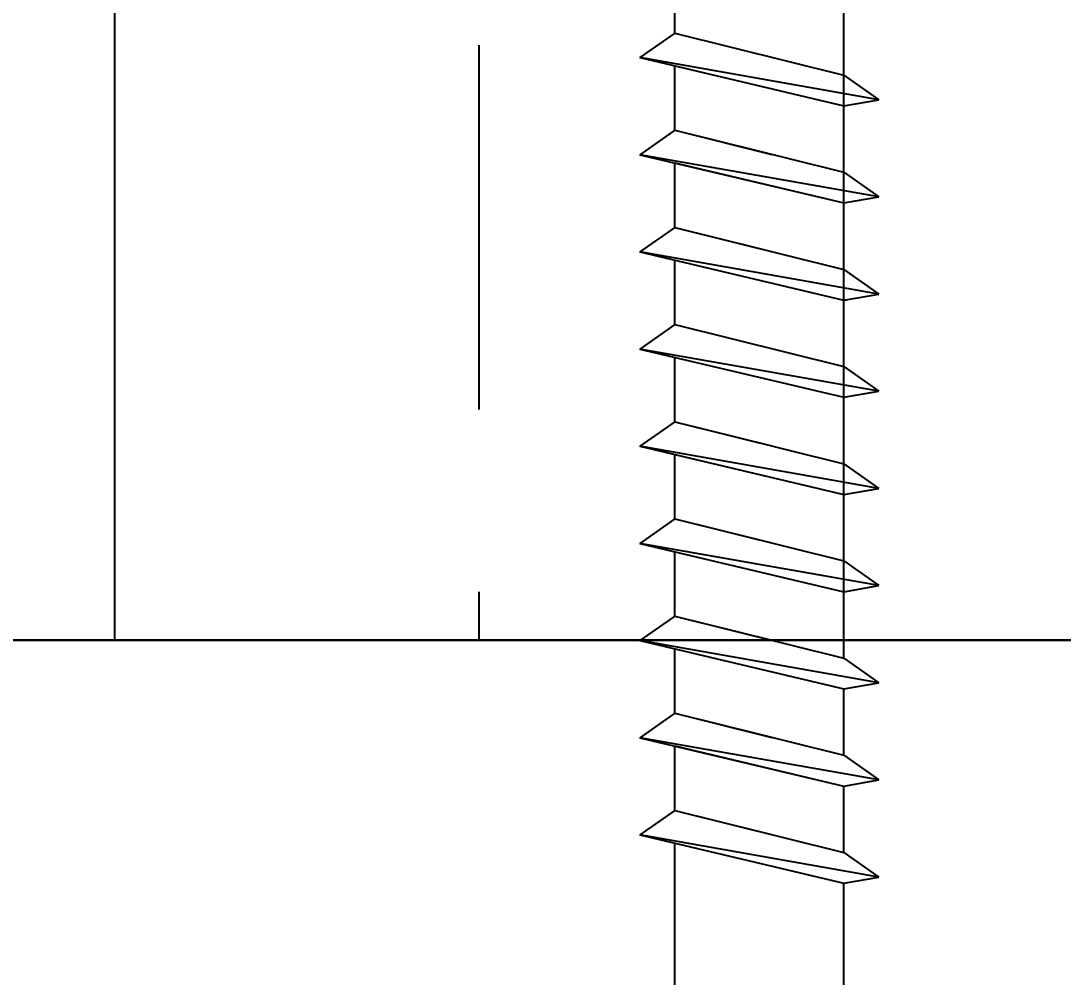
# Model space of a CAD drawing. Header units: inches. Extents: x -2661 to 42767, y -1222 to 9099.
# Drawn here: x -1103.346 to -1102.274, y 2822.479 to 2823.463 of the extents above; entities that cross this region are included whole.
import ezdxf
from ezdxf import colors
from ezdxf.entities.mleader import LeaderData, LeaderLine
from ezdxf.math import Vec2, Vec3

# ---------------------------------------------------------------- set-up
doc = ezdxf.new("R2010")
doc.units = ezdxf.units.IN
doc.header["$LTSCALE"] = 12
doc.header["$MEASUREMENT"] = 0
doc.layers.get('0').update_dxf_attribs({"linetype": 'CONTINUOUS'})
for name, color, linetype in [('S-ANNO-NOTE', 4, 'CONTINUOUS'), ('S-FASTENERS', 2, 'CONTINUOUS'), ('S-SIMPSON', 2, 'CONTINUOUS'), ('S-WOOD', 3, 'CONTINUOUS')]:
    doc.layers.add(name, color=color, linetype=linetype)
doc.styles.add('Arial', font='arial.ttf', dxfattribs={"width": 0.85})

# ---------------------------------------------------------------- blocks, each defined once
blk = doc.blocks.new('*U1284')
blk.add_lwpolyline([(1.5, -5.5), (0, -5.5), (0, 0), (1.5, 0)], close=True)
blk = doc.blocks.new('*U1147')
at = {"layer": 'S-WOOD'}
h = blk.add_hatch(dxfattribs=at)
h.set_pattern_fill('ANSI33', color=1, scale=3, angle=45, style=0)
h.set_pattern_definition([(90, (3.75, -8.375), (-0.75, 1e-16), []), (90, (4.125, -8), (-0.75, 1e-16), [0.375, -0.1875])])
h.paths.add_polyline_path([(5.25, -11.875), (0, -11.875), (0, 0), (5.25, 0)])
blk.add_lwpolyline([(5.25, -11.875), (0, -11.875), (0, 0), (5.25, 0)], close=True)
at = {"color": 4}
blk.add_lwpolyline([(0, 0), (5.25, 0), (5.25, -11.875), (0, -11.875)], close=True, dxfattribs=at)
blk = doc.blocks.new('SDS.25X6-f')
at = {"layer": 'S-SIMPSON'}
for p, q in [((-0.087, -0.536), (-0.087, -2.7912)), ((0.087, -0.5316), (0.087, -2.75)), ((0.087, -0.5316), (0.087, -2.75)), ((-0.087, -0.5749), (-0.087, -2.7912)), ((0.087, -2.6816), (0.087, -2.75)), ((0.087, -2.6816), (0.087, -2.75)), ((0.087, -2.6816), (0.087, -2.75)), ((0.087, -2.6816), (0.087, -2.75)), ((0.087, -2.6816), (0.087, -2.75)), ((0.087, -2.6816), (0.087, -2.75)), ((-0.087, -2.7249), (-0.087, -2.7912)), ((-0.087, -2.7249), (-0.087, -2.7912)), ((-0.087, -2.7249), (-0.087, -2.7912)), ((-0.087, -2.7249), (-0.087, -2.7912)), ((-0.087, -2.7249), (-0.087, -2.7912)), ((-0.087, -2.7249), (-0.087, -2.7912)), ((-0.087, -2.7249), (-0.087, -2.7912)), ((-0.087, -2.7249), (-0.087, -2.7912))]:
    blk.add_line(p, q, dxfattribs=at)
at = {"layer": 'S-SIMPSON', "color": 1}
for p, q in [((-0.123, -2.7997), (0.087, -2.75)), ((-0.123, -2.7997), (0.087, -2.75)), ((-0.123, -2.7997), (0.087, -2.75)), ((-0.123, -2.7997), (0.087, -2.75)), ((0.087, -2.75), (0.123, -2.7563)), ((0.087, -2.75), (0.123, -2.7563)), ((0.087, -2.75), (0.123, -2.7563)), ((0.087, -2.75), (0.123, -2.7563)), ((0.123, -2.7563), (-0.123, -2.7997)), ((0.123, -2.7563), (-0.123, -2.7997)), ((0.123, -2.7563), (-0.123, -2.7997)), ((0.123, -2.7563), (-0.123, -2.7997)), ((0.087, -2.7816), (0.123, -2.7563)), ((0.087, -2.7816), (0.123, -2.7563)), ((0.087, -2.7816), (0.123, -2.7563)), ((0.087, -2.7816), (0.123, -2.7563)), ((-0.087, -2.8249), (0.087, -2.7816)), ((-0.087, -2.8249), (0.087, -2.7816)), ((-0.087, -2.8249), (0.087, -2.7816)), ((-0.087, -2.8249), (0.087, -2.7816)), ((0.087, -2.7816), (0.087, -2.85)), ((0.087, -2.7816), (0.087, -2.85)), ((0.087, -2.7816), (0.087, -2.85)), ((0.087, -2.7816), (0.087, -2.85)), ((0.087, -2.7816), (0.087, -2.85)), ((0.087, -2.7816), (0.087, -2.85)), ((0.087, -2.7816), (0.087, -2.85)), ((0.087, -2.7816), (0.087, -2.85)), ((0.087, -2.7816), (0.087, -2.85)), ((0.087, -2.7816), (0.087, -2.85)), ((0.087, -2.7816), (0.087, -2.85)), ((0.087, -2.7816), (0.087, -2.85)), ((0.087, -2.7816), (0.087, -2.85)), ((0.087, -2.7816), (0.087, -2.85)), ((-0.087, -2.8249), (-0.123, -2.7997)), ((-0.087, -2.8249), (-0.123, -2.7997)), ((-0.087, -2.8249), (-0.123, -2.7997)), ((-0.087, -2.8249), (-0.123, -2.7997)), ((-0.087, -2.8249), (-0.123, -2.7997)), ((-0.087, -2.8249), (0, -2.8032)), ((-0.087, -2.8249), (-0.087, -2.8912)), ((-0.087, -2.8249), (-0.087, -2.8912)), ((-0.087, -2.8249), (-0.087, -2.8912)), ((-0.087, -2.8249), (-0.087, -2.8912)), ((-0.087, -2.8249), (-0.087, -2.8912)), ((-0.087, -2.8249), (-0.087, -2.8912)), ((-0.087, -2.8249), (-0.087, -2.8912)), ((-0.087, -2.8249), (-0.087, -2.8912)), ((-0.087, -2.8249), (-0.087, -2.8912)), ((-0.087, -2.8249), (-0.087, -2.8912)), ((-0.087, -2.8249), (-0.087, -2.8912)), ((-0.087, -2.8249), (-0.087, -2.8912)), ((-0.087, -2.8249), (-0.087, -2.8912)), ((-0.087, -2.8249), (-0.087, -2.8912)), ((-0.087, -2.8249), (-0.087, -2.8912)), ((-0.087, -2.8249), (-0.087, -2.8912)), ((-0.123, -2.8997), (0.087, -2.85)), ((-0.123, -2.8997), (0.087, -2.85)), ((-0.123, -2.8997), (0.087, -2.85)), ((-0.123, -2.8997), (0.087, -2.85)), ((-0.123, -2.8997), (0.087, -2.85)), ((-0.123, -2.8997), (0.087, -2.85)), ((-0.123, -2.8997), (0.087, -2.85)), ((-0.123, -2.8997), (0.087, -2.85)), ((-0.087, -2.8912), (0.087, -2.85)), ((0.087, -2.85), (0.123, -2.8563)), ((0.087, -2.85), (0.123, -2.8563)), ((0.087, -2.85), (0.123, -2.8563)), ((0.087, -2.85), (0.123, -2.8563)), ((0.087, -2.85), (0.123, -2.8563)), ((0.087, -2.85), (0.123, -2.8563)), ((0.087, -2.85), (0.123, -2.8563)), ((0.087, -2.85), (0.123, -2.8563)), ((0.087, -2.85), (0.123, -2.8563)), ((0.123, -2.8563), (-0.123, -2.8997)), ((0.123, -2.8563), (-0.123, -2.8997)), ((0.123, -2.8563), (-0.123, -2.8997)), ((0.123, -2.8563), (-0.123, -2.8997)), ((0.123, -2.8563), (-0.123, -2.8997)), ((0.123, -2.8563), (-0.123, -2.8997)), ((0.123, -2.8563), (-0.123, -2.8997)), ((0.123, -2.8563), (-0.123, -2.8997)), ((0.123, -2.8563), (-0.123, -2.8997)), ((0.087, -2.8816), (0.123, -2.8563)), ((0.087, -2.8816), (0.123, -2.8563)), ((0.087, -2.8816), (0.123, -2.8563)), ((0.087, -2.8816), (0.123, -2.8563)), ((0.087, -2.8816), (0.123, -2.8563)), ((0.087, -2.8816), (0.123, -2.8563)), ((0.087, -2.8816), (0.123, -2.8563)), ((0.087, -2.8816), (0.123, -2.8563)), ((0.087, -2.8816), (0.123, -2.8563)), ((-0.087, -2.9249), (0.087, -2.8816)), ((-0.087, -2.9249), (0.087, -2.8816)), ((-0.087, -2.9249), (0.087, -2.8816)), ((-0.087, -2.9249), (0.087, -2.8816)), ((-0.087, -2.9249), (0.087, -2.8816)), ((-0.087, -2.9249), (0.087, -2.8816)), ((-0.087, -2.9249), (0.087, -2.8816)), ((-0.087, -2.9249), (0.087, -2.8816)), ((-0.087, -2.9249), (0.087, -2.8816)), ((0.087, -2.8816), (0.087, -2.95)), ((0.087, -2.8816), (0.087, -2.95)), ((0.087, -2.8816), (0.087, -2.95)), ((0.087, -2.8816), (0.087, -2.95)), ((0.087, -2.8816), (0.087, -2.95)), ((0.087, -2.8816), (0.087, -2.95)), ((0.087, -2.8816), (0.087, -2.95)), ((0.087, -2.8816), (0.087, -2.95)), ((0.087, -2.8816), (0.087, -2.95)), ((0.087, -2.8816), (0.087, -2.95)), ((0.087, -2.8816), (0.087, -2.95)), ((0.087, -2.8816), (0.087, -2.95)), ((0.087, -2.8816), (0.087, -2.95)), ((0.087, -2.8816), (0.087, -2.95)), ((0.087, -2.8816), (0.087, -2.95)), ((0.087, -2.8816), (0.087, -2.95)), ((0.087, -2.8816), (0.087, -2.95)), ((0.087, -2.8816), (0.087, -2.95)), ((0.087, -2.8816), (0.087, -2.95)), ((0.087, -2.8816), (0.087, -2.95)), ((0.087, -2.8816), (0.087, -2.95)), ((-0.087, -2.9249), (-0.123, -2.8997)), ((-0.087, -2.9249), (-0.123, -2.8997)), ((-0.087, -2.9249), (-0.123, -2.8997)), ((-0.087, -2.9249), (-0.123, -2.8997)), ((-0.087, -2.9249), (-0.123, -2.8997)), ((-0.087, -2.9249), (-0.123, -2.8997)), ((-0.087, -2.9249), (-0.123, -2.8997)), ((-0.087, -2.9249), (-0.123, -2.8997)), ((-0.087, -2.9249), (-0.123, -2.8997)), ((-0.087, -2.9249), (-0.123, -2.8997)), ((-0.087, -2.9249), (-0.123, -2.8997)), ((-0.087, -2.9249), (-0.123, -2.8997)), ((-0.087, -2.9249), (-0.123, -2.8997)), ((-0.087, -2.9249), (0.013, -2.9)), ((-0.087, -2.9249), (0.013, -2.9)), ((-0.087, -2.9249), (0.013, -2.9)), ((-0.087, -2.9249), (0, -2.9032)), ((-0.087, -2.9249), (-0.087, -2.9912)), ((-0.087, -2.9249), (-0.087, -2.9912)), ((-0.087, -2.9249), (-0.087, -2.9912)), ((-0.087, -2.9249), (-0.087, -2.9912)), ((-0.087, -2.9249), (-0.087, -2.9912)), ((-0.087, -2.9249), (-0.087, -2.9912)), ((-0.087, -2.9249), (-0.087, -2.9912)), ((-0.087, -2.9249), (-0.087, -2.9912)), ((-0.087, -2.9249), (-0.087, -2.9912)), ((-0.087, -2.9249), (-0.087, -2.9912)), ((-0.087, -2.9249), (-0.087, -2.9912)), ((-0.087, -2.9249), (-0.087, -2.9912)), ((-0.087, -2.9249), (-0.087, -2.9912)), ((-0.087, -2.9249), (-0.087, -2.9912)), ((-0.087, -2.9249), (-0.087, -2.9912)), ((-0.087, -2.9249), (-0.087, -2.9912)), ((-0.087, -2.9249), (-0.087, -2.9912)), ((-0.087, -2.9249), (-0.087, -2.9912)), ((-0.087, -2.9249), (-0.087, -2.9912)), ((-0.087, -2.9249), (-0.087, -2.9912)), ((-0.087, -2.9249), (-0.087, -2.9912)), ((-0.123, -2.9997), (0.087, -2.95)), ((-0.123, -2.9997), (0.087, -2.95)), ((-0.123, -2.9997), (0.087, -2.95)), ((-0.123, -2.9997), (0.087, -2.95)), ((-0.123, -2.9997), (0.087, -2.95)), ((-0.123, -2.9997), (0.087, -2.95)), ((-0.123, -2.9997), (0.087, -2.95)), ((-0.123, -2.9997), (0.087, -2.95)), ((-0.123, -2.9997), (0.087, -2.95)), ((-0.123, -2.9997), (0.087, -2.95)), ((-0.123, -2.9997), (0.087, -2.95)), ((-0.123, -2.9997), (0.087, -2.95)), ((0.123, -2.9563), (-0.123, -2.9997)), ((0.123, -2.9563), (-0.123, -2.9997)), ((0.123, -2.9563), (-0.123, -2.9997)), ((0.123, -2.9563), (-0.123, -2.9997)), ((0.123, -2.9563), (-0.123, -2.9997)), ((0.123, -2.9563), (-0.123, -2.9997)), ((0.123, -2.9563), (-0.123, -2.9997)), ((0.123, -2.9563), (-0.123, -2.9997)), ((0.123, -2.9563), (-0.123, -2.9997)), ((0.123, -2.9563), (-0.123, -2.9997)), ((0.123, -2.9563), (-0.123, -2.9997)), ((0.123, -2.9563), (-0.123, -2.9997)), ((0.087, -2.95), (0.123, -2.9563)), ((0.087, -2.95), (0.123, -2.9563)), ((0.087, -2.95), (0.123, -2.9563)), ((0.087, -2.95), (0.123, -2.9563)), ((0.087, -2.95), (0.123, -2.9563)), ((0.087, -2.95), (0.123, -2.9563)), ((0.087, -2.95), (0.123, -2.9563)), ((0.087, -2.95), (0.123, -2.9563)), ((0.087, -2.95), (0.123, -2.9563)), ((0.087, -2.95), (0.123, -2.9563)), ((0.087, -2.95), (0.123, -2.9563)), ((0.087, -2.95), (0.123, -2.9563)), ((0.087, -2.9816), (0.123, -2.9563)), ((0.087, -2.9816), (0.123, -2.9563)), ((0.087, -2.9816), (0.123, -2.9563)), ((0.087, -2.9816), (0.123, -2.9563)), ((0.087, -2.9816), (0.123, -2.9563)), ((0.087, -2.9816), (0.123, -2.9563)), ((0.087, -2.9816), (0.123, -2.9563)), ((0.087, -2.9816), (0.123, -2.9563)), ((0.087, -2.9816), (0.123, -2.9563)), ((0.087, -2.9816), (0.123, -2.9563)), ((0.087, -2.9816), (0.123, -2.9563)), ((0.087, -2.9816), (0.123, -2.9563)), ((-0.087, -3.0249), (0.087, -2.9816)), ((-0.087, -3.0249), (0.087, -2.9816)), ((-0.087, -3.0249), (0.087, -2.9816)), ((-0.087, -3.0249), (0.087, -2.9816)), ((-0.087, -3.0249), (0.087, -2.9816)), ((-0.087, -3.0249), (0.087, -2.9816)), ((-0.087, -3.0249), (0.087, -2.9816)), ((-0.087, -3.0249), (0.087, -2.9816)), ((-0.087, -3.0249), (0.087, -2.9816)), ((-0.087, -3.0249), (0.087, -2.9816)), ((-0.087, -3.0249), (0.087, -2.9816)), ((-0.087, -3.0249), (0.087, -2.9816)), ((0.087, -2.9816), (0.087, -3.05)), ((0.087, -2.9816), (0.087, -3.05)), ((0.087, -2.9816), (0.087, -3.05)), ((0.087, -2.9816), (0.087, -3.05)), ((0.087, -2.9816), (0.087, -3.05)), ((0.087, -2.9816), (0.087, -3.05)), ((0.087, -2.9816), (0.087, -3.05)), ((0.087, -2.9816), (0.087, -3.05)), ((0.087, -2.9816), (0.087, -3.05)), ((0.087, -2.9816), (0.087, -3.05)), ((0.087, -2.9816), (0.087, -3.05)), ((0.087, -2.9816), (0.087, -3.05)), ((0.087, -2.9816), (0.087, -3.05)), ((0.087, -2.9816), (0.087, -3.05)), ((0.087, -2.9816), (0.087, -3.05)), ((0.087, -2.9816), (0.087, -3.05)), ((0.087, -2.9816), (0.087, -3.05)), ((0.087, -2.9816), (0.087, -3.05)), ((0.087, -2.9816), (0.087, -3.05)), ((0.087, -2.9816), (0.087, -3.05)), ((0.087, -2.9816), (0.087, -3.05)), ((0.087, -2.9816), (0.087, -3.05)), ((0.087, -2.9816), (0.087, -3.05)), ((0.087, -2.9816), (0.087, -3.05)), ((0.087, -2.9816), (0.087, -3.05)), ((-0.087, -3.0249), (-0.123, -2.9997)), ((-0.087, -3.0249), (-0.123, -2.9997)), ((-0.087, -3.0249), (-0.123, -2.9997)), ((-0.087, -3.0249), (-0.123, -2.9997)), ((-0.087, -3.0249), (-0.123, -2.9997)), ((-0.087, -3.0249), (-0.123, -2.9997)), ((-0.087, -3.0249), (-0.123, -2.9997)), ((-0.087, -3.0249), (-0.123, -2.9997)), ((-0.087, -3.0249), (-0.123, -2.9997)), ((-0.087, -3.0249), (-0.123, -2.9997)), ((-0.087, -3.0249), (-0.123, -2.9997)), ((-0.087, -3.0249), (-0.123, -2.9997)), ((-0.087, -3.0249), (-0.123, -2.9997)), ((-0.087, -3.0249), (-0.123, -2.9997)), ((-0.087, -3.0249), (-0.123, -2.9997)), ((-0.087, -3.0249), (0.013, -3)), ((-0.087, -3.0249), (0.013, -3)), ((-0.087, -3.0249), (0.013, -3)), ((-0.087, -3.0249), (-0.087, -3.0912)), ((-0.087, -3.0249), (-0.087, -3.0912)), ((-0.087, -3.0249), (-0.087, -3.0912)), ((-0.087, -3.0249), (-0.087, -3.0912)), ((-0.087, -3.0249), (-0.087, -3.0912)), ((-0.087, -3.0249), (-0.087, -3.0912)), ((-0.087, -3.0249), (-0.087, -3.0912)), ((-0.087, -3.0249), (-0.087, -3.0912)), ((-0.087, -3.0249), (-0.087, -3.0912)), ((-0.087, -3.0249), (-0.087, -3.0912)), ((-0.087, -3.0249), (-0.087, -3.0912)), ((-0.087, -3.0249), (-0.087, -3.0912)), ((-0.087, -3.0249), (-0.087, -3.0912)), ((-0.087, -3.0249), (-0.087, -3.0912)), ((-0.087, -3.0249), (-0.087, -3.0912)), ((-0.087, -3.0249), (-0.087, -3.0912)), ((-0.087, -3.0249), (-0.087, -3.0912)), ((-0.087, -3.0249), (-0.087, -3.0912)), ((-0.087, -3.0249), (-0.087, -3.0912)), ((-0.087, -3.0249), (-0.087, -3.0912)), ((-0.087, -3.0249), (-0.087, -3.0912)), ((-0.087, -3.0249), (-0.087, -3.0912)), ((-0.087, -3.0249), (-0.087, -3.0912)), ((-0.087, -3.0249), (-0.087, -3.0912)), ((-0.087, -3.0249), (-0.087, -3.0912)), ((-0.123, -3.0997), (0.087, -3.05)), ((-0.123, -3.0997), (0.087, -3.05)), ((-0.123, -3.0997), (0.087, -3.05)), ((-0.123, -3.0997), (0.087, -3.05)), ((-0.123, -3.0997), (0.087, -3.05)), ((-0.123, -3.0997), (0.087, -3.05)), ((-0.123, -3.0997), (0.087, -3.05)), ((-0.123, -3.0997), (0.087, -3.05)), ((-0.123, -3.0997), (0.087, -3.05)), ((-0.123, -3.0997), (0.087, -3.05)), ((-0.123, -3.0997), (0.087, -3.05)), ((-0.123, -3.0997), (0.087, -3.05)), ((-0.123, -3.0997), (0.087, -3.05)), ((-0.123, -3.0997), (0.087, -3.05)), ((-0.123, -3.0997), (0.087, -3.05)), ((-0.123, -3.0997), (0.087, -3.05)), ((-0.123, -3.0997), (0.087, -3.05)), ((-0.123, -3.0997), (0.087, -3.05)), ((-0.123, -3.0997), (0.087, -3.05)), ((0.087, -3.05), (0.123, -3.0563)), ((0.087, -3.05), (0.123, -3.0563)), ((0.087, -3.05), (0.123, -3.0563)), ((0.087, -3.05), (0.123, -3.0563)), ((0.087, -3.05), (0.123, -3.0563)), ((0.087, -3.05), (0.123, -3.0563)), ((0.087, -3.05), (0.123, -3.0563)), ((0.087, -3.05), (0.123, -3.0563)), ((0.087, -3.05), (0.123, -3.0563)), ((0.087, -3.05), (0.123, -3.0563)), ((0.087, -3.05), (0.123, -3.0563)), ((0.087, -3.05), (0.123, -3.0563)), ((0.087, -3.05), (0.123, -3.0563)), ((0.087, -3.05), (0.123, -3.0563)), ((0.087, -3.05), (0.123, -3.0563)), ((0.087, -3.05), (0.123, -3.0563)), ((0.087, -3.05), (0.123, -3.0563)), ((0.087, -3.05), (0.123, -3.0563)), ((0.087, -3.05), (0.123, -3.0563)), ((0.123, -3.0563), (-0.123, -3.0997)), ((0.123, -3.0563), (-0.123, -3.0997)), ((0.123, -3.0563), (-0.123, -3.0997)), ((0.123, -3.0563), (-0.123, -3.0997)), ((0.123, -3.0563), (-0.123, -3.0997)), ((0.123, -3.0563), (-0.123, -3.0997)), ((0.123, -3.0563), (-0.123, -3.0997)), ((0.123, -3.0563), (-0.123, -3.0997)), ((0.123, -3.0563), (-0.123, -3.0997)), ((0.123, -3.0563), (-0.123, -3.0997)), ((0.123, -3.0563), (-0.123, -3.0997)), ((0.123, -3.0563), (-0.123, -3.0997)), ((0.123, -3.0563), (-0.123, -3.0997)), ((0.123, -3.0563), (-0.123, -3.0997)), ((0.123, -3.0563), (-0.123, -3.0997)), ((0.123, -3.0563), (-0.123, -3.0997)), ((0.123, -3.0563), (-0.123, -3.0997)), ((0.123, -3.0563), (-0.123, -3.0997)), ((0.123, -3.0563), (-0.123, -3.0997)), ((0.087, -3.0816), (0.123, -3.0563)), ((0.087, -3.0816), (0.123, -3.0563)), ((0.087, -3.0816), (0.123, -3.0563)), ((0.087, -3.0816), (0.123, -3.0563)), ((0.087, -3.0816), (0.123, -3.0563)), ((0.087, -3.0816), (0.123, -3.0563)), ((0.087, -3.0816), (0.123, -3.0563)), ((0.087, -3.0816), (0.123, -3.0563)), ((0.087, -3.0816), (0.123, -3.0563)), ((0.087, -3.0816), (0.123, -3.0563)), ((0.087, -3.0816), (0.123, -3.0563)), ((0.087, -3.0816), (0.123, -3.0563)), ((0.087, -3.0816), (0.123, -3.0563)), ((0.087, -3.0816), (0.123, -3.0563)), ((0.087, -3.0816), (0.123, -3.0563)), ((0.087, -3.0816), (0.123, -3.0563)), ((0.087, -3.0816), (0.123, -3.0563)), ((0.087, -3.0816), (0.123, -3.0563)), ((0.087, -3.0816), (0.123, -3.0563)), ((-0.087, -3.1249), (0.087, -3.0816)), ((-0.087, -3.1249), (0.087, -3.0816)), ((-0.087, -3.1249), (0.087, -3.0816)), ((-0.087, -3.1249), (0.087, -3.0816)), ((-0.087, -3.1249), (0.087, -3.0816)), ((-0.087, -3.1249), (0.087, -3.0816)), ((-0.087, -3.1249), (0.087, -3.0816)), ((-0.087, -3.1249), (0.087, -3.0816)), ((-0.087, -3.1249), (0.087, -3.0816)), ((-0.087, -3.1249), (0.087, -3.0816)), ((-0.087, -3.1249), (0.087, -3.0816)), ((-0.087, -3.1249), (0.087, -3.0816)), ((-0.087, -3.1249), (0.087, -3.0816)), ((-0.087, -3.1249), (0.087, -3.0816)), ((-0.087, -3.1249), (0.087, -3.0816)), ((-0.087, -3.1249), (0.087, -3.0816)), ((-0.087, -3.1249), (0.087, -3.0816)), ((-0.087, -3.1249), (0.087, -3.0816)), ((-0.087, -3.1249), (0.087, -3.0816)), ((0.087, -3.0816), (0.087, -3.15)), ((0.087, -3.0816), (0.087, -3.15)), ((0.087, -3.0816), (0.087, -3.15)), ((0.087, -3.0816), (0.087, -3.15)), ((0.087, -3.0816), (0.087, -3.15)), ((0.087, -3.0816), (0.087, -3.15)), ((0.087, -3.0816), (0.087, -3.15)), ((0.087, -3.0816), (0.087, -3.15)), ((0.087, -3.0816), (0.087, -3.15)), ((0.087, -3.0816), (0.087, -3.15)), ((0.087, -3.0816), (0.087, -3.15)), ((0.087, -3.0816), (0.087, -3.15)), ((-0.087, -3.1249), (-0.123, -3.0997)), ((-0.087, -3.1249), (-0.123, -3.0997)), ((-0.087, -3.1249), (-0.123, -3.0997)), ((-0.087, -3.1249), (-0.123, -3.0997)), ((-0.087, -3.1249), (-0.123, -3.0997)), ((-0.087, -3.1249), (-0.123, -3.0997)), ((-0.087, -3.1249), (-0.123, -3.0997)), ((-0.087, -3.1249), (-0.123, -3.0997)), ((-0.087, -3.1249), (-0.123, -3.0997)), ((-0.087, -3.1249), (-0.123, -3.0997)), ((-0.087, -3.1249), (-0.123, -3.0997)), ((-0.087, -3.1249), (-0.123, -3.0997)), ((-0.087, -3.1249), (-0.123, -3.0997)), ((-0.087, -3.1249), (-0.123, -3.0997)), ((-0.087, -3.1249), (-0.123, -3.0997)), ((-0.087, -3.1249), (-0.123, -3.0997)), ((-0.087, -3.1249), (-0.123, -3.0997)), ((-0.087, -3.1249), (-0.123, -3.0997)), ((-0.087, -3.1249), (-0.123, -3.0997)), ((-0.087, -3.1249), (-0.123, -3.0997)), ((-0.087, -3.1249), (-0.123, -3.0997)), ((-0.087, -3.1249), (-0.123, -3.0997)), ((-0.087, -3.1249), (-0.123, -3.0997)), ((-0.087, -3.1249), (0, -3.1032)), ((-0.087, -3.1249), (0, -3.1032)), ((-0.087, -3.1249), (0, -3.1032)), ((-0.087, -3.1249), (0, -3.1032)), ((-0.087, -3.1249), (-0.087, -3.1912)), ((-0.087, -3.1249), (-0.087, -3.1912)), ((-0.087, -3.1249), (-0.087, -3.1912)), ((-0.087, -3.1249), (-0.087, -3.1912)), ((-0.087, -3.1249), (-0.087, -3.1912)), ((-0.087, -3.1249), (-0.087, -3.1912)), ((-0.087, -3.1249), (-0.087, -3.1912)), ((-0.087, -3.1249), (-0.087, -3.1912)), ((-0.087, -3.1249), (-0.087, -3.1912)), ((-0.087, -3.1249), (-0.087, -3.1912)), ((-0.087, -3.1249), (-0.087, -3.1912)), ((-0.087, -3.1249), (-0.087, -3.1912)), ((-0.087, -3.1249), (-0.087, -3.1912)), ((-0.087, -3.1249), (-0.087, -3.1912)), ((-0.123, -3.1997), (0.087, -3.15)), ((-0.123, -3.1997), (0.087, -3.15)), ((-0.123, -3.1997), (0.087, -3.15)), ((-0.123, -3.1997), (0.087, -3.15)), ((-0.123, -3.1997), (0.087, -3.15)), ((-0.123, -3.1997), (0.087, -3.15)), ((-0.123, -3.1997), (0.087, -3.15)), ((-0.123, -3.1997), (0.087, -3.15)), ((-0.087, -3.1912), (0.087, -3.15)), ((0.087, -3.15), (0.123, -3.1563)), ((0.087, -3.15), (0.123, -3.1563)), ((0.087, -3.15), (0.123, -3.1563)), ((0.087, -3.15), (0.123, -3.1563)), ((0.087, -3.15), (0.123, -3.1563)), ((0.087, -3.15), (0.123, -3.1563)), ((0.087, -3.15), (0.123, -3.1563)), ((0.087, -3.15), (0.123, -3.1563)), ((0.087, -3.15), (0.123, -3.1563)), ((0.123, -3.1563), (-0.123, -3.1997)), ((0.123, -3.1563), (-0.123, -3.1997)), ((0.123, -3.1563), (-0.123, -3.1997)), ((0.123, -3.1563), (-0.123, -3.1997)), ((0.123, -3.1563), (-0.123, -3.1997)), ((0.123, -3.1563), (-0.123, -3.1997)), ((0.123, -3.1563), (-0.123, -3.1997)), ((0.123, -3.1563), (-0.123, -3.1997)), ((0.123, -3.1563), (-0.123, -3.1997)), ((0.087, -3.1816), (0.123, -3.1563)), ((0.087, -3.1816), (0.123, -3.1563)), ((0.087, -3.1816), (0.123, -3.1563)), ((0.087, -3.1816), (0.123, -3.1563)), ((0.087, -3.1816), (0.123, -3.1563)), ((0.087, -3.1816), (0.123, -3.1563)), ((0.087, -3.1816), (0.123, -3.1563)), ((0.087, -3.1816), (0.123, -3.1563)), ((0.087, -3.1816), (0.123, -3.1563)), ((-0.087, -3.2249), (0.087, -3.1816)), ((-0.087, -3.2249), (0.087, -3.1816)), ((-0.087, -3.2249), (0.087, -3.1816)), ((-0.087, -3.2249), (0.087, -3.1816)), ((-0.087, -3.2249), (0.087, -3.1816)), ((-0.087, -3.2249), (0.087, -3.1816)), ((-0.087, -3.2249), (0.087, -3.1816)), ((-0.087, -3.2249), (0.087, -3.1816)), ((-0.087, -3.2249), (0.087, -3.1816)), ((0.087, -3.1816), (0.087, -3.25)), ((0.087, -3.1816), (0.087, -3.25)), ((0.087, -3.1816), (0.087, -3.25)), ((0.087, -3.1816), (0.087, -3.25)), ((0.087, -3.1816), (0.087, -3.25)), ((0.087, -3.1816), (0.087, -3.25)), ((0.087, -3.1816), (0.087, -3.25)), ((0.087, -3.1816), (0.087, -3.25)), ((0.087, -3.1816), (0.087, -3.25)), ((0.087, -3.1816), (0.087, -3.25)), ((0.087, -3.1816), (0.087, -3.25)), ((0.087, -3.1816), (0.087, -3.25)), ((0.087, -3.1816), (0.087, -3.25)), ((0.087, -3.1816), (0.087, -3.25)), ((0.087, -3.1816), (0.087, -3.25)), ((0.087, -3.1816), (0.087, -3.25)), ((0.087, -3.1816), (0.087, -3.25)), ((-0.087, -3.2249), (-0.123, -3.1997)), ((-0.087, -3.2249), (-0.123, -3.1997)), ((-0.087, -3.2249), (-0.123, -3.1997)), ((-0.087, -3.2249), (-0.123, -3.1997)), ((-0.087, -3.2249), (-0.123, -3.1997)), ((-0.087, -3.2249), (-0.123, -3.1997)), ((-0.087, -3.2249), (-0.123, -3.1997)), ((-0.087, -3.2249), (-0.123, -3.1997)), ((-0.087, -3.2249), (-0.123, -3.1997)), ((-0.087, -3.2249), (-0.123, -3.1997)), ((-0.087, -3.2249), (-0.123, -3.1997)), ((-0.087, -3.2249), (-0.123, -3.1997)), ((-0.087, -3.2249), (-0.123, -3.1997)), ((-0.087, -3.2249), (0.013, -3.2)), ((-0.087, -3.2249), (0.013, -3.2)), ((-0.087, -3.2249), (0.013, -3.2)), ((-0.087, -3.2249), (0, -3.2032)), ((-0.087, -3.2249), (-0.087, -3.2912)), ((-0.087, -3.2249), (-0.087, -3.2912)), ((-0.087, -3.2249), (-0.087, -3.2912)), ((-0.087, -3.2249), (-0.087, -3.2912)), ((-0.087, -3.2249), (-0.087, -3.2912)), ((-0.087, -3.2249), (-0.087, -3.2912)), ((-0.087, -3.2249), (-0.087, -3.2912)), ((-0.087, -3.2249), (-0.087, -3.2912)), ((-0.087, -3.2249), (-0.087, -3.2912)), ((-0.087, -3.2249), (-0.087, -3.2912)), ((-0.087, -3.2249), (-0.087, -3.2912)), ((-0.087, -3.2249), (-0.087, -3.2912)), ((-0.087, -3.2249), (-0.087, -3.2912)), ((-0.087, -3.2249), (-0.087, -3.2912)), ((-0.087, -3.2249), (-0.087, -3.2912)), ((-0.087, -3.2249), (-0.087, -3.2912)), ((-0.123, -3.2997), (0.087, -3.25)), ((-0.123, -3.2997), (0.087, -3.25)), ((-0.123, -3.2997), (0.087, -3.25)), ((-0.123, -3.2997), (0.087, -3.25)), ((-0.123, -3.2997), (0.087, -3.25)), ((-0.123, -3.2997), (0.087, -3.25)), ((-0.123, -3.2997), (0.087, -3.25)), ((-0.123, -3.2997), (0.087, -3.25)), ((-0.123, -3.2997), (0.087, -3.25)), ((-0.123, -3.2997), (0.087, -3.25)), ((-0.123, -3.2997), (0.087, -3.25)), ((-0.123, -3.2997), (0.087, -3.25)), ((0.123, -3.2563), (-0.123, -3.2997)), ((0.123, -3.2563), (-0.123, -3.2997)), ((0.123, -3.2563), (-0.123, -3.2997)), ((0.123, -3.2563), (-0.123, -3.2997)), ((0.123, -3.2563), (-0.123, -3.2997)), ((0.123, -3.2563), (-0.123, -3.2997)), ((0.123, -3.2563), (-0.123, -3.2997)), ((0.123, -3.2563), (-0.123, -3.2997)), ((0.123, -3.2563), (-0.123, -3.2997)), ((0.123, -3.2563), (-0.123, -3.2997)), ((0.123, -3.2563), (-0.123, -3.2997)), ((0.123, -3.2563), (-0.123, -3.2997)), ((0.087, -3.25), (0.123, -3.2563)), ((0.087, -3.25), (0.123, -3.2563)), ((0.087, -3.25), (0.123, -3.2563)), ((0.087, -3.25), (0.123, -3.2563)), ((0.087, -3.25), (0.123, -3.2563)), ((0.087, -3.25), (0.123, -3.2563)), ((0.087, -3.25), (0.123, -3.2563)), ((0.087, -3.25), (0.123, -3.2563)), ((0.087, -3.25), (0.123, -3.2563)), ((0.087, -3.25), (0.123, -3.2563)), ((0.087, -3.25), (0.123, -3.2563)), ((0.087, -3.25), (0.123, -3.2563)), ((0.087, -3.2816), (0.123, -3.2563)), ((0.087, -3.2816), (0.123, -3.2563)), ((0.087, -3.2816), (0.123, -3.2563)), ((0.087, -3.2816), (0.123, -3.2563)), ((0.087, -3.2816), (0.123, -3.2563)), ((0.087, -3.2816), (0.123, -3.2563)), ((0.087, -3.2816), (0.123, -3.2563)), ((0.087, -3.2816), (0.123, -3.2563)), ((0.087, -3.2816), (0.123, -3.2563)), ((0.087, -3.2816), (0.123, -3.2563)), ((0.087, -3.2816), (0.123, -3.2563)), ((0.087, -3.2816), (0.123, -3.2563)), ((-0.087, -3.3249), (0.087, -3.2816)), ((-0.087, -3.3249), (0.087, -3.2816)), ((-0.087, -3.3249), (0.087, -3.2816)), ((-0.087, -3.3249), (0.087, -3.2816)), ((-0.087, -3.3249), (0.087, -3.2816)), ((-0.087, -3.3249), (0.087, -3.2816)), ((-0.087, -3.3249), (0.087, -3.2816)), ((-0.087, -3.3249), (0.087, -3.2816)), ((-0.087, -3.3249), (0.087, -3.2816)), ((-0.087, -3.3249), (0.087, -3.2816)), ((-0.087, -3.3249), (0.087, -3.2816)), ((-0.087, -3.3249), (0.087, -3.2816)), ((0.087, -3.2816), (0.087, -3.35)), ((0.087, -3.2816), (0.087, -3.35)), ((0.087, -3.2816), (0.087, -3.35)), ((0.087, -3.2816), (0.087, -3.35)), ((0.087, -3.2816), (0.087, -3.35)), ((0.087, -3.2816), (0.087, -3.35)), ((0.087, -3.2816), (0.087, -3.35)), ((0.087, -3.2816), (0.087, -3.35)), ((0.087, -3.2816), (0.087, -3.35)), ((0.087, -3.2816), (0.087, -3.35)), ((0.087, -3.2816), (0.087, -3.35)), ((0.087, -3.2816), (0.087, -3.35)), ((0.087, -3.2816), (0.087, -3.35)), ((0.087, -3.2816), (0.087, -3.35)), ((0.087, -3.2816), (0.087, -3.35)), ((0.087, -3.2816), (0.087, -3.35)), ((0.087, -3.2816), (0.087, -3.35)), ((-0.087, -3.3249), (-0.123, -3.2997)), ((-0.087, -3.3249), (-0.123, -3.2997)), ((-0.087, -3.3249), (-0.123, -3.2997)), ((-0.087, -3.3249), (-0.123, -3.2997)), ((-0.087, -3.3249), (-0.123, -3.2997)), ((-0.087, -3.3249), (-0.123, -3.2997)), ((-0.087, -3.3249), (-0.123, -3.2997)), ((-0.087, -3.3249), (-0.123, -3.2997)), ((-0.087, -3.3249), (-0.123, -3.2997)), ((-0.087, -3.3249), (-0.123, -3.2997)), ((-0.087, -3.3249), (-0.123, -3.2997)), ((-0.087, -3.3249), (-0.123, -3.2997)), ((-0.087, -3.3249), (-0.087, -3.3912)), ((-0.087, -3.3249), (-0.087, -3.3912)), ((-0.087, -3.3249), (-0.087, -3.3912)), ((-0.087, -3.3249), (-0.087, -3.3912)), ((-0.087, -3.3249), (-0.087, -3.3912)), ((-0.087, -3.3249), (-0.087, -3.3912)), ((-0.087, -3.3249), (-0.087, -3.3912)), ((-0.087, -3.3249), (-0.087, -3.3912)), ((-0.087, -3.3249), (-0.087, -3.3912)), ((-0.087, -3.3249), (-0.087, -3.3912)), ((-0.087, -3.3249), (-0.087, -3.3912)), ((-0.087, -3.3249), (-0.087, -3.3912)), ((-0.087, -3.3249), (-0.087, -3.3912)), ((-0.087, -3.3249), (-0.087, -3.3912)), ((-0.087, -3.3249), (-0.087, -3.3912)), ((-0.087, -3.3249), (-0.087, -3.3912)), ((-0.087, -3.3249), (-0.087, -3.3912)), ((-0.123, -3.3997), (0.087, -3.35)), ((-0.123, -3.3997), (0.087, -3.35)), ((-0.123, -3.3997), (0.087, -3.35)), ((-0.123, -3.3997), (0.087, -3.35)), ((-0.123, -3.3997), (0.087, -3.35)), ((-0.123, -3.3997), (0.087, -3.35)), ((-0.123, -3.3997), (0.087, -3.35)), ((-0.123, -3.3997), (0.087, -3.35)), ((-0.123, -3.3997), (0.087, -3.35)), ((-0.123, -3.3997), (0.087, -3.35)), ((-0.123, -3.3997), (0.087, -3.35)), ((-0.123, -3.3997), (0.087, -3.35)), ((-0.123, -3.3997), (0.087, -3.35)), ((-0.123, -3.3997), (0.087, -3.35)), ((-0.123, -3.3997), (0.087, -3.35)), ((0.087, -3.35), (0.123, -3.3563)), ((0.087, -3.35), (0.123, -3.3563)), ((0.087, -3.35), (0.123, -3.3563)), ((0.087, -3.35), (0.123, -3.3563)), ((0.087, -3.35), (0.123, -3.3563)), ((0.087, -3.35), (0.123, -3.3563)), ((0.087, -3.35), (0.123, -3.3563)), ((0.087, -3.35), (0.123, -3.3563)), ((0.087, -3.35), (0.123, -3.3563)), ((0.087, -3.35), (0.123, -3.3563)), ((0.087, -3.35), (0.123, -3.3563)), ((0.087, -3.35), (0.123, -3.3563)), ((0.087, -3.35), (0.123, -3.3563)), ((0.087, -3.35), (0.123, -3.3563)), ((0.087, -3.35), (0.123, -3.3563)), ((0.123, -3.3563), (-0.123, -3.3997)), ((0.123, -3.3563), (-0.123, -3.3997)), ((0.123, -3.3563), (-0.123, -3.3997)), ((0.123, -3.3563), (-0.123, -3.3997)), ((0.123, -3.3563), (-0.123, -3.3997)), ((0.123, -3.3563), (-0.123, -3.3997)), ((0.123, -3.3563), (-0.123, -3.3997)), ((0.123, -3.3563), (-0.123, -3.3997)), ((0.123, -3.3563), (-0.123, -3.3997)), ((0.123, -3.3563), (-0.123, -3.3997)), ((0.123, -3.3563), (-0.123, -3.3997)), ((0.123, -3.3563), (-0.123, -3.3997)), ((0.123, -3.3563), (-0.123, -3.3997)), ((0.123, -3.3563), (-0.123, -3.3997)), ((0.123, -3.3563), (-0.123, -3.3997)), ((0.087, -3.3816), (0.123, -3.3563)), ((0.087, -3.3816), (0.123, -3.3563)), ((0.087, -3.3816), (0.123, -3.3563)), ((0.087, -3.3816), (0.123, -3.3563)), ((0.087, -3.3816), (0.123, -3.3563)), ((0.087, -3.3816), (0.123, -3.3563)), ((0.087, -3.3816), (0.123, -3.3563)), ((0.087, -3.3816), (0.123, -3.3563)), ((0.087, -3.3816), (0.123, -3.3563)), ((0.087, -3.3816), (0.123, -3.3563)), ((0.087, -3.3816), (0.123, -3.3563)), ((0.087, -3.3816), (0.123, -3.3563)), ((0.087, -3.3816), (0.123, -3.3563)), ((0.087, -3.3816), (0.123, -3.3563)), ((0.087, -3.3816), (0.123, -3.3563)), ((-0.087, -3.4249), (0.087, -3.3816)), ((-0.087, -3.4249), (0.087, -3.3816)), ((-0.087, -3.4249), (0.087, -3.3816)), ((-0.087, -3.4249), (0.087, -3.3816)), ((-0.087, -3.4249), (0.087, -3.3816)), ((-0.087, -3.4249), (0.087, -3.3816)), ((-0.087, -3.4249), (0.087, -3.3816)), ((-0.087, -3.4249), (0.087, -3.3816)), ((-0.087, -3.4249), (0.087, -3.3816)), ((-0.087, -3.4249), (0.087, -3.3816)), ((-0.087, -3.4249), (0.087, -3.3816)), ((-0.087, -3.4249), (0.087, -3.3816)), ((-0.087, -3.4249), (0.087, -3.3816)), ((-0.087, -3.4249), (0.087, -3.3816)), ((-0.087, -3.4249), (0.087, -3.3816)), ((0.087, -3.3816), (0.087, -3.45)), ((0.087, -3.3816), (0.087, -3.45)), ((0.087, -3.3816), (0.087, -3.45)), ((0.087, -3.3816), (0.087, -3.45)), ((0.087, -3.3816), (0.087, -3.45)), ((0.087, -3.3816), (0.087, -3.45)), ((0.087, -3.3816), (0.087, -3.45)), ((0.087, -3.3816), (0.087, -3.45)), ((0.087, -3.3816), (0.087, -3.45)), ((0.087, -3.3816), (0.087, -3.45)), ((0.087, -3.3816), (0.087, -3.45)), ((0.087, -3.3816), (0.087, -3.45)), ((0.087, -3.3816), (0.087, -3.45)), ((0.087, -3.3816), (0.087, -3.45)), ((0.087, -3.3816), (0.087, -3.45)), ((0.087, -3.3816), (0.087, -3.45)), ((0.087, -3.3816), (0.087, -3.45)), ((0.087, -3.3816), (0.087, -3.45)), ((-0.087, -3.4249), (-0.123, -3.3997)), ((-0.087, -3.4249), (-0.123, -3.3997)), ((-0.087, -3.4249), (-0.123, -3.3997)), ((-0.087, -3.4249), (-0.123, -3.3997)), ((-0.087, -3.4249), (-0.123, -3.3997)), ((-0.087, -3.4249), (-0.123, -3.3997)), ((-0.087, -3.4249), (-0.123, -3.3997)), ((-0.087, -3.4249), (-0.123, -3.3997)), ((-0.087, -3.4249), (-0.123, -3.3997)), ((-0.087, -3.4249), (-0.123, -3.3997)), ((-0.087, -3.4249), (-0.123, -3.3997)), ((-0.087, -3.4249), (-0.123, -3.3997)), ((-0.087, -3.4249), (-0.123, -3.3997)), ((-0.087, -3.4249), (-0.123, -3.3997)), ((-0.087, -3.4249), (-0.123, -3.3997)), ((-0.087, -3.4249), (-0.123, -3.3997)), ((-0.087, -3.4249), (-0.123, -3.3997)), ((-0.087, -3.4249), (-0.123, -3.3997)), ((-0.087, -3.4249), (0, -3.4032)), ((-0.087, -3.4249), (0, -3.4032)), ((-0.087, -3.4249), (0, -3.4032)), ((-0.087, -3.4249), (-0.087, -3.4912)), ((-0.087, -3.4249), (-0.087, -3.4912)), ((-0.087, -3.4249), (-0.087, -3.4912)), ((-0.087, -3.4249), (-0.087, -3.4912)), ((-0.087, -3.4249), (-0.087, -3.4912)), ((-0.087, -3.4249), (-0.087, -3.4912)), ((-0.087, -3.4249), (-0.087, -3.4912)), ((-0.087, -3.4249), (-0.087, -3.4912)), ((-0.087, -3.4249), (-0.087, -3.4912)), ((-0.087, -3.4249), (-0.087, -3.4912)), ((-0.087, -3.4249), (-0.087, -3.4912)), ((-0.087, -3.4249), (-0.087, -3.4912)), ((-0.123, -3.4997), (0.087, -3.45)), ((-0.123, -3.4997), (0.087, -3.45)), ((-0.123, -3.4997), (0.087, -3.45)), ((-0.123, -3.4997), (0.087, -3.45)), ((-0.123, -3.4997), (0.087, -3.45)), ((-0.123, -3.4997), (0.087, -3.45)), ((-0.123, -3.4997), (0.087, -3.45)), ((-0.123, -3.4997), (0.087, -3.45)), ((-0.087, -3.4912), (0.087, -3.45)), ((0.087, -3.45), (0.123, -3.4563)), ((0.087, -3.45), (0.123, -3.4563)), ((0.087, -3.45), (0.123, -3.4563)), ((0.087, -3.45), (0.123, -3.4563)), ((0.087, -3.45), (0.123, -3.4563)), ((0.087, -3.45), (0.123, -3.4563)), ((0.087, -3.45), (0.123, -3.4563)), ((0.087, -3.45), (0.123, -3.4563)), ((0.087, -3.45), (0.123, -3.4563)), ((0.123, -3.4563), (-0.123, -3.4997)), ((0.123, -3.4563), (-0.123, -3.4997)), ((0.123, -3.4563), (-0.123, -3.4997)), ((0.123, -3.4563), (-0.123, -3.4997)), ((0.123, -3.4563), (-0.123, -3.4997)), ((0.123, -3.4563), (-0.123, -3.4997)), ((0.123, -3.4563), (-0.123, -3.4997)), ((0.123, -3.4563), (-0.123, -3.4997)), ((0.123, -3.4563), (-0.123, -3.4997)), ((0.087, -3.4816), (0.123, -3.4563)), ((0.087, -3.4816), (0.123, -3.4563)), ((0.087, -3.4816), (0.123, -3.4563)), ((0.087, -3.4816), (0.123, -3.4563)), ((0.087, -3.4816), (0.123, -3.4563)), ((0.087, -3.4816), (0.123, -3.4563)), ((0.087, -3.4816), (0.123, -3.4563)), ((0.087, -3.4816), (0.123, -3.4563)), ((0.087, -3.4816), (0.123, -3.4563)), ((-0.087, -3.5249), (0.087, -3.4816)), ((-0.087, -3.5249), (0.087, -3.4816)), ((-0.087, -3.5249), (0.087, -3.4816)), ((-0.087, -3.5249), (0.087, -3.4816)), ((-0.087, -3.5249), (0.087, -3.4816)), ((-0.087, -3.5249), (0.087, -3.4816)), ((-0.087, -3.5249), (0.087, -3.4816)), ((-0.087, -3.5249), (0.087, -3.4816)), ((-0.087, -3.5249), (0.087, -3.4816)), ((0.087, -3.4816), (0.087, -3.55)), ((0.087, -3.4816), (0.087, -3.55)), ((0.087, -3.4816), (0.087, -3.55)), ((0.087, -3.4816), (0.087, -3.55)), ((0.087, -3.4816), (0.087, -3.55)), ((0.087, -3.4816), (0.087, -3.55)), ((0.087, -3.4816), (0.087, -3.55)), ((0.087, -3.4816), (0.087, -3.55)), ((0.087, -3.4816), (0.087, -3.55)), ((0.087, -3.4816), (0.087, -3.55)), ((0.087, -3.4816), (0.087, -3.55)), ((0.087, -3.4816), (0.087, -3.55)), ((0.087, -3.4816), (0.087, -3.55)), ((-0.087, -3.5249), (-0.123, -3.4997)), ((-0.087, -3.5249), (-0.123, -3.4997)), ((-0.087, -3.5249), (-0.123, -3.4997)), ((-0.087, -3.5249), (-0.123, -3.4997)), ((-0.087, -3.5249), (-0.123, -3.4997)), ((-0.087, -3.5249), (-0.123, -3.4997)), ((-0.087, -3.5249), (-0.123, -3.4997)), ((-0.087, -3.5249), (-0.123, -3.4997)), ((-0.087, -3.5249), (-0.123, -3.4997)), ((-0.087, -3.5249), (-0.123, -3.4997)), ((-0.087, -3.5249), (-0.123, -3.4997)), ((-0.087, -3.5249), (-0.123, -3.4997)), ((-0.087, -3.5249), (-0.123, -3.4997)), ((-0.087, -3.5249), (0.013, -3.5)), ((-0.087, -3.5249), (0.013, -3.5)), ((-0.087, -3.5249), (0.013, -3.5)), ((-0.087, -3.5249), (0, -3.5032)), ((-0.087, -3.5249), (-0.087, -3.5912)), ((-0.087, -3.5249), (-0.087, -3.5912)), ((-0.087, -3.5249), (-0.087, -3.5912)), ((-0.087, -3.5249), (-0.087, -3.5912)), ((-0.087, -3.5249), (-0.087, -3.5912)), ((-0.087, -3.5249), (-0.087, -3.5912)), ((-0.087, -3.5249), (-0.087, -3.5912)), ((-0.087, -3.5249), (-0.087, -3.5912)), ((-0.087, -3.5249), (-0.087, -3.5912)), ((-0.087, -3.5249), (-0.087, -3.5912)), ((-0.087, -3.5249), (-0.087, -3.5912)), ((-0.123, -3.5997), (0.087, -3.55)), ((-0.123, -3.5997), (0.087, -3.55)), ((-0.123, -3.5997), (0.087, -3.55)), ((-0.123, -3.5997), (0.087, -3.55)), ((-0.123, -3.5997), (0.087, -3.55)), ((-0.123, -3.5997), (0.087, -3.55)), ((-0.123, -3.5997), (0.087, -3.55)), ((-0.123, -3.5997), (0.087, -3.55)), ((-0.123, -3.5997), (0.087, -3.55)), ((0.123, -3.5563), (-0.123, -3.5997)), ((0.123, -3.5563), (-0.123, -3.5997)), ((0.123, -3.5563), (-0.123, -3.5997)), ((0.123, -3.5563), (-0.123, -3.5997)), ((0.123, -3.5563), (-0.123, -3.5997)), ((0.123, -3.5563), (-0.123, -3.5997)), ((0.123, -3.5563), (-0.123, -3.5997)), ((0.123, -3.5563), (-0.123, -3.5997)), ((0.123, -3.5563), (-0.123, -3.5997)), ((0.087, -3.55), (0.123, -3.5563)), ((0.087, -3.55), (0.123, -3.5563)), ((0.087, -3.55), (0.123, -3.5563)), ((0.087, -3.55), (0.123, -3.5563)), ((0.087, -3.55), (0.123, -3.5563)), ((0.087, -3.55), (0.123, -3.5563)), ((0.087, -3.55), (0.123, -3.5563)), ((0.087, -3.55), (0.123, -3.5563)), ((0.087, -3.55), (0.123, -3.5563)), ((0.087, -3.5816), (0.123, -3.5563)), ((0.087, -3.5816), (0.123, -3.5563)), ((0.087, -3.5816), (0.123, -3.5563)), ((0.087, -3.5816), (0.123, -3.5563)), ((0.087, -3.5816), (0.123, -3.5563)), ((0.087, -3.5816), (0.123, -3.5563)), ((0.087, -3.5816), (0.123, -3.5563)), ((0.087, -3.5816), (0.123, -3.5563)), ((0.087, -3.5816), (0.123, -3.5563)), ((-0.087, -3.6249), (0.087, -3.5816)), ((-0.087, -3.6249), (0.087, -3.5816)), ((-0.087, -3.6249), (0.087, -3.5816)), ((-0.087, -3.6249), (0.087, -3.5816)), ((-0.087, -3.6249), (0.087, -3.5816)), ((-0.087, -3.6249), (0.087, -3.5816)), ((-0.087, -3.6249), (0.087, -3.5816)), ((-0.087, -3.6249), (0.087, -3.5816)), ((-0.087, -3.6249), (0.087, -3.5816)), ((0.087, -3.5816), (0.087, -3.65)), ((0.087, -3.5816), (0.087, -3.65)), ((0.087, -3.5816), (0.087, -3.65)), ((0.087, -3.5816), (0.087, -3.65)), ((0.087, -3.5816), (0.087, -3.65)), ((0.087, -3.5816), (0.087, -3.65)), ((0.087, -3.5816), (0.087, -3.65)), ((0.087, -3.5816), (0.087, -3.65)), ((0.087, -3.5816), (0.087, -3.65)), ((0.087, -3.5816), (0.087, -3.65)), ((0.087, -3.5816), (0.087, -3.65)), ((-0.087, -3.6249), (-0.123, -3.5997)), ((-0.087, -3.6249), (-0.123, -3.5997)), ((-0.087, -3.6249), (-0.123, -3.5997)), ((-0.087, -3.6249), (-0.123, -3.5997)), ((-0.087, -3.6249), (-0.123, -3.5997)), ((-0.087, -3.6249), (-0.123, -3.5997)), ((-0.087, -3.6249), (-0.123, -3.5997)), ((-0.087, -3.6249), (-0.123, -3.5997)), ((-0.087, -3.6249), (-0.123, -3.5997)), ((-0.087, -3.6249), (-0.087, -3.6912)), ((-0.087, -3.6249), (-0.087, -3.6912)), ((-0.087, -3.6249), (-0.087, -3.6912)), ((-0.087, -3.6249), (-0.087, -3.6912)), ((-0.087, -3.6249), (-0.087, -3.6912)), ((-0.087, -3.6249), (-0.087, -3.6912)), ((-0.087, -3.6249), (-0.087, -3.6912)), ((-0.087, -3.6249), (-0.087, -3.6912)), ((-0.087, -3.6249), (-0.087, -3.6912)), ((-0.087, -3.6249), (-0.087, -3.6912)), ((-0.087, -3.6249), (-0.087, -3.6912))]:
    blk.add_line(p, q, dxfattribs=at)
blk = doc.blocks.new('*U1812')
at = {"layer": 'S-FASTENERS'}
blk.add_blockref('SDS.25X6-f', (0, 0), dxfattribs=at)

msp = doc.modelspace()

# ---------------------------------------------------------------- block references
at = {"layer": 'S-FASTENERS', "xscale": -1, "rotation": 180}
msp.add_blockref('*U1812', (-1102.58642, 2819.82554), dxfattribs=at)
at = {"layer": 'S-WOOD'}
msp.add_blockref('*U1147', (-1105.08642, 2834.70054), dxfattribs=at)
at = {"layer": 'S-WOOD', "rotation": 90.00000000000001}
msp.add_blockref('*U1284', (-1105.33642, 2821.32554), dxfattribs=at)

# ---------------------------------------------------------------- leaders
at = {"layer": 'S-ANNO-NOTE'}
ml = msp.add_multileader_mtext('Standard', dxfattribs=at)
ml.set_content('\\A1;1{\\H0.7x;\\S3#4;}" FULL DEPTH LSL BLOCKING', color=4, style='Arial')
ml.set_leader_properties(color=2)
ml.build(insert=Vec2(0, 0))
ml.multileader.update_dxf_attribs({"dogleg_length": 0.36, "arrow_head_size": 1.3125, "scale": 12})
ctx = ml.context
ctx.base_point, ctx.scale, ctx.char_height, ctx.arrow_head_size, ctx.landing_gap_size, ctx.plane_origin = Vec3(-1040.06075, 2807.84525), 12, 1.125, 1.3125, 1.08, Vec3(-972.61531, 2537.04486)
ctx.text_align_type = 2
notes = []
notes.append((ctx, [(0, (1, 1, 0), (-1025.69165, 2807.84525), (-1, 0), 1.5, [(0, [(-1012.12732, 2825.86481)], 0, [])])]))
ctx.mtext.insert, ctx.mtext.width, ctx.mtext.alignment, ctx.mtext.flow_direction = Vec3(-1028.27165, 2808.41734), 12.4789148, 3, 5
ml = msp.add_multileader_mtext('Standard', dxfattribs=at)
ml.set_content('\\A1;STEEL BEAM PER PLAN w/ NAILER AND WEB FILLERS PER TYPICAL DETAIL', color=4, style='Arial')
ml.set_leader_properties(color=2)
ml.build(insert=Vec2(0, 0))
ml.multileader.update_dxf_attribs({"dogleg_length": 0.36, "arrow_head_size": 1.3125, "scale": 12})
ctx = ml.context
ctx.base_point, ctx.scale, ctx.char_height, ctx.arrow_head_size, ctx.landing_gap_size, ctx.plane_origin = Vec3(-1271.59761, 2809.09038), 12, 1.125, 1.3125, 1.08, Vec3(-654.25447, 2542.27139)
notes.append((ctx, [(1, (1, 1, 0), (-1273.09761, 2809.09038), (1, 0), 1.5, [(0, [(-1286.61006, 2824.57554)], 0, [])])]))
ctx.mtext.insert, ctx.mtext.width, ctx.mtext.flow_direction = Vec3(-1270.51761, 2809.66247), 19.8867708, 5
ml = msp.add_multileader_mtext('Standard', dxfattribs=at)
ml.set_content('\\A1;JOIST PER PLAN w/ HANGER PER HANGER SCHEDULE, TYP.', color=4, style='Arial')
ml.set_leader_properties(color=2)
ml.build(insert=Vec2(0, 0))
ml.multileader.update_dxf_attribs({"dogleg_length": 0.36, "arrow_head_size": 1.3125, "scale": 12})
ctx = ml.context
ctx.base_point, ctx.scale, ctx.char_height, ctx.arrow_head_size, ctx.landing_gap_size, ctx.plane_origin = Vec3(-1271.59761, 2817.61403), 12, 1.125, 1.3125, 1.08, Vec3(-1318.2309, 3113.20959)
notes.append((ctx, [(0, (1, 1, 0), (-1273.09761, 2817.61403), (1, 0), 1.5, [(0, [(-1277.61371, 2822.82554)], 0, [])])]))
ctx.mtext.insert, ctx.mtext.width, ctx.mtext.flow_direction = Vec3(-1270.51761, 2818.2878), 20.3653804, 5
ml = msp.add_multileader_mtext('Standard', dxfattribs=at)
ml.set_content('\\A1;JOIST PER PLAN', color=4, style='Arial')
ml.set_leader_properties(color=2)
ml.build(insert=Vec2(0, 0))
ml.multileader.update_dxf_attribs({"dogleg_length": 0.36, "arrow_head_size": 1.3125, "scale": 12})
ctx = ml.context
ctx.base_point, ctx.scale, ctx.char_height, ctx.arrow_head_size, ctx.landing_gap_size, ctx.plane_origin = Vec3(-1039.9702, 2815.62261), 12, 1.125, 1.3125, 1.08, Vec3(-979.44344, 3113.20959)
ctx.text_align_type = 2
notes.append((ctx, [(0, (1, 1, 0), (-1025.69165, 2815.62261), (-1, 0), 1.5, [(0, [(-1020.64947, 2822.82554)], 0, [])])]))
ctx.mtext.insert, ctx.mtext.width, ctx.mtext.alignment, ctx.mtext.flow_direction = Vec3(-1028.27165, 2816.1947), 17.75, 3, 5
ml = msp.add_multileader_mtext('Standard', dxfattribs=at)
ml.set_content('\\A1;1{\\H0.7x;\\S3#4;}"x FULL DEPTH LSL BLOCKING @48"O.C., w/ (3) 10d NAILS PER BLOCK, TYP. ', color=4, style='Arial')
ml.set_leader_properties(color=2)
ml.build(insert=Vec2(0, 0))
ml.multileader.update_dxf_attribs({"dogleg_length": 0.36, "arrow_head_size": 1.3125, "scale": 12})
ctx = ml.context
ctx.base_point, ctx.scale, ctx.char_height, ctx.arrow_head_size, ctx.landing_gap_size, ctx.plane_origin = Vec3(-900.03663, 2809.54938), 12, 1.125, 1.3125, 1.08, Vec3(-841.43504, 3109.25481)
ctx.text_align_type = 2
notes.append((ctx, [(0, (1, 1, 0), (-878.44792, 2809.54938), (-1, 0), 1.5, [(0, [(-870.17516, 2822.82554)], 0, [])])]))
ctx.mtext.insert, ctx.mtext.width, ctx.mtext.alignment, ctx.mtext.flow_direction = Vec3(-881.02792, 2810.22316), 18.6130968, 3, 5
for ctx, leaders in notes:
    for number, flags, end, landing, length, lines in leaders:
        leader = LeaderData()
        leader.index, (leader.has_last_leader_line, leader.has_dogleg_vector, leader.attachment_direction) = number, flags
        leader.last_leader_point, leader.dogleg_vector, leader.dogleg_length = Vec3(end), Vec3(landing), length
        for number, points, colour, breaks in lines:
            line = LeaderLine()
            line.index, line.vertices, line.color, line.breaks = number, Vec3.list(points), colors.encode_raw_color(colour), breaks
            leader.lines.append(line)
        ctx.leaders.append(leader)

doc.saveas('drawing.dxf')
